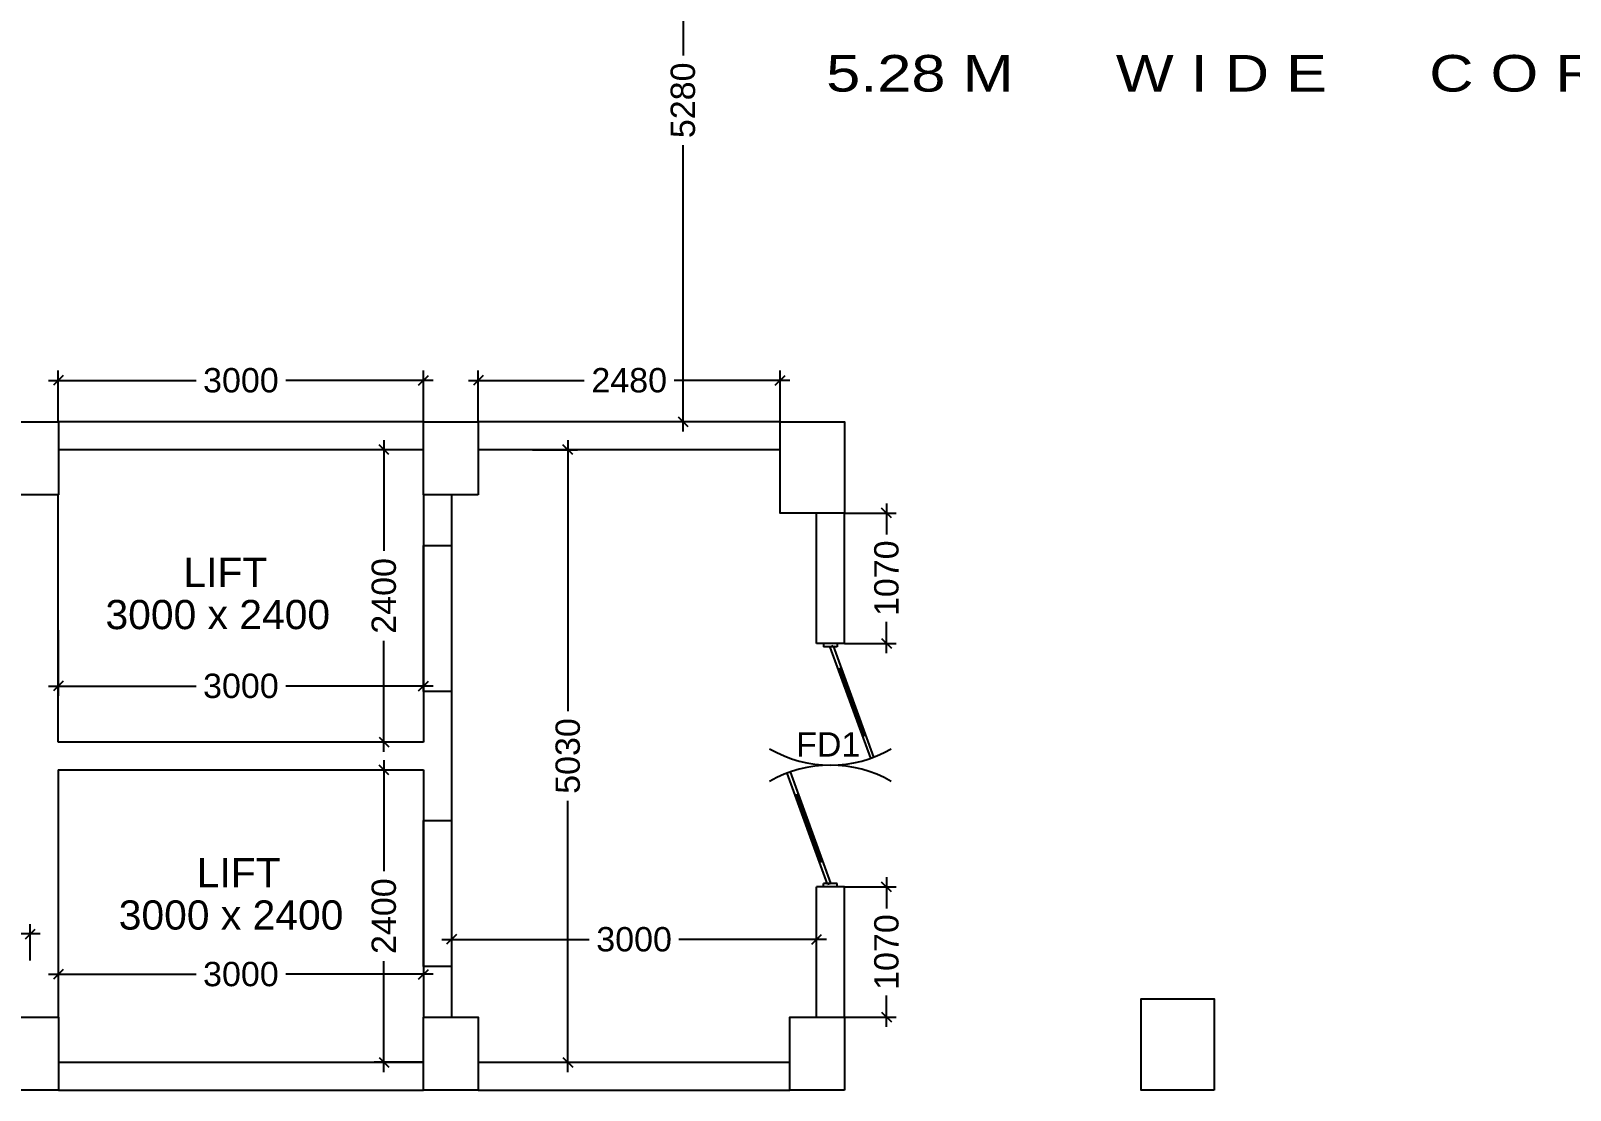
# Model space of a CAD drawing. Extents: x 7897917 to 8423973, y -6487334 to -6173396.
# Drawn here: x 7967273 to 7979920, y -6408579 to -6399879 of the extents above; entities that cross this region are included whole.
import ezdxf
from ezdxf.enums import TextEntityAlignment as Align

# ---------------------------------------------------------------- set-up
doc = ezdxf.new("R2010")
doc.units = 0
doc.header["$LTSCALE"] = 600
doc.header["$MEASUREMENT"] = 0
doc.header["$PDMODE"] = 35
doc.layers.get('0').update_dxf_attribs({"linetype": 'CONTINUOUS'})
doc.layers.get('Defpoints').update_dxf_attribs({"linetype": 'CONTINUOUS'})
for name, color, linetype in [('DOOR', 32, 'CONTINUOUS'), ('Fire Door', 10, 'CONTINUOUS'), ('LA-column', 3, 'CONTINUOUS'), ('Room Dim', 1, 'CONTINUOUS'), ('TEXT', 6, 'CONTINUOUS'), ('TXT', 6, 'CONTINUOUS'), ('Walls', 7, 'CONTINUOUS'), ('Working Dim', 5, 'CONTINUOUS')]:
    doc.layers.add(name, color=color, linetype=linetype)
doc.styles.add('ari', font='arial.ttf')
doc.styles.add('ARIAL', font='arial.ttf')
doc.dimstyles.new('int. dim', dxfattribs={"dimtxt": 450, "dimasz": 80, "dimexe": 80, "dimexo": 0, "dimgap": 70, "dimtad": 0, "dimdec": 0, "dimzin": 12, "dimdsep": 46, "dimtxsty": 'ari', "dimblk": 'OBLIQUE', "dimcen": 2, "dimdle": 80, "dimclrd": 256, "dimclre": 256, "dimclrt": 6, "dimadec": 0, "dimazin": 0, "dimtfac": 1, "dimtdec": 0, "dimtix": 1, "dimtmove": 2, "dimatfit": 3, "dimfxl": 1, "dimtolj": 1, "dimtzin": 0, "dimlwd": -1, "dimlwe": -1, "dimarcsym": 0})

# ---------------------------------------------------------------- blocks, each defined once
blk = doc.blocks.new('_Oblique')
at = {"color": 0, "linetype": 'ByBlock', "lineweight": -2}
blk.add_line((-0.5, -0.5), (0.5, 0.5), dxfattribs=at)
blk = doc.blocks.new('*D772')
at = {"layer": 'Defpoints', "color": 0, "transparency": 16777216}
for p in [(7972631, -6397810), (7973359, -6397810, -2), (7973359, -6403090, -2)]:
    blk.add_point(p, dxfattribs=at)
at = {"layer": 'Working Dim', "transparency": 16777216}
for p, q in [((7972631, -6397730), (7972631, -6400081)), ((7973359, -6397810), (7972551, -6397810)), ((7972631, -6403170), (7972631, -6400818)), ((7973359, -6403090), (7972551, -6403090))]:
    blk.add_line(p, q, dxfattribs=at)
at = {"layer": 'Working Dim', "transparency": 16777216, "xscale": 80, "yscale": 80, "zscale": 80}
for p, rotation in [((7972631, -6397810), 90), ((7972631, -6403090), 270)]:
    blk.add_blockref('_Oblique', p, dxfattribs=dict(at, rotation=rotation))
at = {"layer": 'Working Dim', "color": 6, "transparency": 16777216, "insert": (7972631, -6400450), "char_height": 200, "attachment_point": 5, "rotation": 90, "style": 'ari'}
blk.add_mtext('\\A1;5280', dxfattribs=at)
blk = doc.blocks.new('*D2110')
at = {"layer": 'Defpoints', "color": 0, "transparency": 16777216}
for p in [(7970729, -6407263, 15), (7973729, -6407341), (7973729, -6407355, 16)]:
    blk.add_point(p, dxfattribs=at)
at = {"layer": 'Working Dim', "transparency": 16777216}
for p, q in [((7970649, -6407341), (7971861, -6407341)), ((7970729, -6407263), (7970729, -6407421)), ((7973809, -6407341), (7972597, -6407341)), ((7973729, -6407355), (7973729, -6407261))]:
    blk.add_line(p, q, dxfattribs=at)
at = {"layer": 'Working Dim', "transparency": 16777216, "xscale": 80, "yscale": 80, "zscale": 80, "rotation": 180}
blk.add_blockref('_Oblique', (7970729, -6407341), dxfattribs=at)
at = {"layer": 'Working Dim', "transparency": 16777216, "xscale": 80, "yscale": 80, "zscale": 80}
blk.add_blockref('_Oblique', (7973729, -6407341), dxfattribs=at)
at = {"layer": 'Working Dim', "color": 6, "transparency": 16777216, "insert": (7972229, -6407341), "char_height": 200, "attachment_point": 5, "style": 'ari'}
blk.add_mtext('\\A1;3000', dxfattribs=at)
blk = doc.blocks.new('*D2111')
at = {"layer": 'Defpoints', "color": 0, "transparency": 16777216}
for p in [(7967269, -6407296), (7964094, -6407514, 5), (7967269, -6407514, 13)]:
    blk.add_point(p, dxfattribs=at)
at = {"layer": 'Working Dim', "transparency": 16777216}
for p, q in [((7964094, -6407514), (7964094, -6407216)), ((7967269, -6407514), (7967269, -6407216)), ((7964014, -6407296), (7965312, -6407296)), ((7967349, -6407296), (7966051, -6407296))]:
    blk.add_line(p, q, dxfattribs=at)
at = {"layer": 'Working Dim', "transparency": 16777216, "xscale": 80, "yscale": 80, "zscale": 80, "rotation": 180}
blk.add_blockref('_Oblique', (7964094, -6407296), dxfattribs=at)
at = {"layer": 'Working Dim', "transparency": 16777216, "xscale": 80, "yscale": 80, "zscale": 80}
blk.add_blockref('_Oblique', (7967269, -6407296), dxfattribs=at)
at = {"layer": 'Working Dim', "color": 6, "transparency": 16777216, "insert": (7965682, -6407296), "char_height": 200, "attachment_point": 5, "style": 'ari'}
blk.add_mtext('\\A1;3175', dxfattribs=at)
blk = doc.blocks.new('*D2113')
at = {"layer": 'Defpoints', "color": 0, "transparency": 16777216}
for p in [(7967499, -6404801, 5), (7970499, -6404801, 5), (7970499, -6405260)]:
    blk.add_point(p, dxfattribs=at)
at = {"layer": 'Working Dim', "transparency": 16777216}
for p, q in [((7967499, -6404801), (7967499, -6405340)), ((7970499, -6404801), (7970499, -6405340)), ((7967419, -6405260), (7968631, -6405260)), ((7970579, -6405260), (7969367, -6405260))]:
    blk.add_line(p, q, dxfattribs=at)
at = {"layer": 'Working Dim', "transparency": 16777216, "xscale": 80, "yscale": 80, "zscale": 80, "rotation": 180}
blk.add_blockref('_Oblique', (7967499, -6405260), dxfattribs=at)
at = {"layer": 'Working Dim', "transparency": 16777216, "xscale": 80, "yscale": 80, "zscale": 80}
blk.add_blockref('_Oblique', (7970499, -6405260), dxfattribs=at)
at = {"layer": 'Working Dim', "color": 6, "transparency": 16777216, "insert": (7968999, -6405260), "char_height": 200, "attachment_point": 5, "style": 'ari'}
blk.add_mtext('\\A1;3000', dxfattribs=at)
blk = doc.blocks.new('*D2114')
at = {"layer": 'Defpoints', "color": 0, "transparency": 16777216}
for p in [(7967499, -6407220, 5), (7970499, -6407220, 5), (7967499, -6407627)]:
    blk.add_point(p, dxfattribs=at)
at = {"layer": 'Working Dim', "transparency": 16777216}
for p, q in [((7967499, -6407220), (7967499, -6407707)), ((7970499, -6407220), (7970499, -6407707)), ((7967419, -6407627), (7968631, -6407627)), ((7970579, -6407627), (7969367, -6407627))]:
    blk.add_line(p, q, dxfattribs=at)
at = {"layer": 'Working Dim', "transparency": 16777216, "xscale": 80, "yscale": 80, "zscale": 80, "rotation": 180}
blk.add_blockref('_Oblique', (7967499, -6407627), dxfattribs=at)
at = {"layer": 'Working Dim', "transparency": 16777216, "xscale": 80, "yscale": 80, "zscale": 80}
blk.add_blockref('_Oblique', (7970499, -6407627), dxfattribs=at)
at = {"layer": 'Working Dim', "color": 6, "transparency": 16777216, "insert": (7968999, -6407627), "char_height": 200, "attachment_point": 5, "style": 'ari'}
blk.add_mtext('\\A1;3000', dxfattribs=at)
blk = doc.blocks.new('*D2115')
at = {"layer": 'Defpoints', "color": 0, "transparency": 16777216}
for p in [(7970499, -6403320, 9), (7970174, -6405720), (7970499, -6405720, 5)]:
    blk.add_point(p, dxfattribs=at)
at = {"layer": 'Working Dim', "transparency": 16777216}
for p, q in [((7970174, -6403240), (7970174, -6404150)), ((7970499, -6403320), (7970094, -6403320)), ((7970174, -6405800), (7970174, -6404890)), ((7970499, -6405720), (7970094, -6405720))]:
    blk.add_line(p, q, dxfattribs=at)
at = {"layer": 'Working Dim', "transparency": 16777216, "xscale": 80, "yscale": 80, "zscale": 80}
for p, rotation in [((7970174, -6403320), 90), ((7970174, -6405720), 270)]:
    blk.add_blockref('_Oblique', p, dxfattribs=dict(at, rotation=rotation))
at = {"layer": 'Working Dim', "color": 6, "transparency": 16777216, "insert": (7970174, -6404520), "char_height": 200, "attachment_point": 5, "rotation": 90, "style": 'ari'}
blk.add_mtext('\\A1;2400', dxfattribs=at)
blk = doc.blocks.new('*D2116')
at = {"layer": 'Defpoints', "color": 0, "transparency": 16777216}
for p in [(7970174, -6405950), (7970499, -6405950, 10), (7970499, -6408350, 1)]:
    blk.add_point(p, dxfattribs=at)
at = {"layer": 'Working Dim', "transparency": 16777216}
for p, q in [((7970499, -6405950), (7970094, -6405950)), ((7970174, -6405870), (7970174, -6406780)), ((7970174, -6408430), (7970174, -6407520)), ((7970499, -6408350), (7970094, -6408350))]:
    blk.add_line(p, q, dxfattribs=at)
at = {"layer": 'Working Dim', "transparency": 16777216, "xscale": 80, "yscale": 80, "zscale": 80}
for p, rotation in [((7970174, -6405950), 90), ((7970174, -6408350), 270)]:
    blk.add_blockref('_Oblique', p, dxfattribs=dict(at, rotation=rotation))
at = {"layer": 'Working Dim', "color": 6, "transparency": 16777216, "insert": (7970174, -6407150), "char_height": 200, "attachment_point": 5, "rotation": 90, "style": 'ari'}
blk.add_mtext('\\A1;2400', dxfattribs=at)
blk = doc.blocks.new('*D2117')
at = {"layer": 'Defpoints', "color": 0, "transparency": 16777216}
for p in [(7971394, -6403320, 6), (7971685, -6403320), (7971394, -6408350, 2)]:
    blk.add_point(p, dxfattribs=at)
at = {"layer": 'Working Dim', "transparency": 16777216}
for p, q in [((7971685, -6403240), (7971685, -6405467)), ((7971394, -6403320), (7971765, -6403320)), ((7971685, -6408430), (7971685, -6406203)), ((7971394, -6408350), (7971765, -6408350))]:
    blk.add_line(p, q, dxfattribs=at)
at = {"layer": 'Working Dim', "transparency": 16777216, "xscale": 80, "yscale": 80, "zscale": 80}
for p, rotation in [((7971685, -6403320), 90), ((7971685, -6408350), 270)]:
    blk.add_blockref('_Oblique', p, dxfattribs=dict(at, rotation=rotation))
at = {"layer": 'Working Dim', "color": 6, "transparency": 16777216, "insert": (7971685, -6405835), "char_height": 200, "attachment_point": 5, "rotation": 90, "style": 'ari'}
blk.add_mtext('\\A1;5030', dxfattribs=at)
blk = doc.blocks.new('*D2120')
at = {"layer": 'Defpoints', "color": 0, "transparency": 16777216}
for p in [(7970949, -6402750), (7970949, -6403090), (7973429, -6403090)]:
    blk.add_point(p, dxfattribs=at)
at = {"layer": 'Working Dim', "transparency": 16777216}
for p, q in [((7970869, -6402750), (7971819, -6402750)), ((7970949, -6403090), (7970949, -6402670)), ((7973509, -6402750), (7972559, -6402750)), ((7973429, -6403090), (7973429, -6402670))]:
    blk.add_line(p, q, dxfattribs=at)
at = {"layer": 'Working Dim', "transparency": 16777216, "xscale": 80, "yscale": 80, "zscale": 80, "rotation": 180}
blk.add_blockref('_Oblique', (7970949, -6402750), dxfattribs=at)
at = {"layer": 'Working Dim', "transparency": 16777216, "xscale": 80, "yscale": 80, "zscale": 80}
blk.add_blockref('_Oblique', (7973429, -6402750), dxfattribs=at)
at = {"layer": 'Working Dim', "color": 6, "transparency": 16777216, "insert": (7972189, -6402750), "char_height": 200, "attachment_point": 5, "style": 'ari'}
blk.add_mtext('\\A1;2480', dxfattribs=at)
blk = doc.blocks.new('*D2121')
at = {"layer": 'Defpoints', "color": 0, "transparency": 16777216}
for p in [(7973959, -6403840), (7974303, -6403840), (7973959, -6404910)]:
    blk.add_point(p, dxfattribs=at)
at = {"layer": 'Working Dim', "transparency": 16777216}
for p, q in [((7974303, -6403760), (7974303, -6404016)), ((7973959, -6403840), (7974383, -6403840)), ((7974303, -6404990), (7974303, -6404734)), ((7973959, -6404910), (7974383, -6404910))]:
    blk.add_line(p, q, dxfattribs=at)
at = {"layer": 'Working Dim', "transparency": 16777216, "xscale": 80, "yscale": 80, "zscale": 80}
for p, rotation in [((7974303, -6403840), 90), ((7974303, -6404910), 270)]:
    blk.add_blockref('_Oblique', p, dxfattribs=dict(at, rotation=rotation))
at = {"layer": 'Working Dim', "color": 6, "transparency": 16777216, "insert": (7974303, -6404375), "char_height": 200, "attachment_point": 5, "rotation": 90, "style": 'ari'}
blk.add_mtext('\\A1;1070', dxfattribs=at)
blk = doc.blocks.new('*D2122')
at = {"layer": 'Defpoints', "color": 0, "transparency": 16777216}
for p in [(7973959, -6406910, 11), (7973959, -6407979), (7974303, -6407979)]:
    blk.add_point(p, dxfattribs=at)
at = {"layer": 'Working Dim', "transparency": 16777216}
for p, q in [((7974303, -6406830), (7974303, -6407086)), ((7973959, -6406910), (7974383, -6406910)), ((7974303, -6408059), (7974303, -6407803)), ((7973959, -6407979), (7974383, -6407979))]:
    blk.add_line(p, q, dxfattribs=at)
at = {"layer": 'Working Dim', "transparency": 16777216, "xscale": 80, "yscale": 80, "zscale": 80}
for p, rotation in [((7974303, -6406910), 90), ((7974303, -6407979), 270)]:
    blk.add_blockref('_Oblique', p, dxfattribs=dict(at, rotation=rotation))
at = {"layer": 'Working Dim', "color": 6, "transparency": 16777216, "insert": (7974303, -6407445), "char_height": 200, "attachment_point": 5, "rotation": 90, "style": 'ari'}
blk.add_mtext('\\A1;1070', dxfattribs=at)
blk = doc.blocks.new('A$C15456D16')
at = {"layer": 'Fire Door'}
for p, q in [((969, -4), (56, 329)), ((969, -4), (56, 329)), ((969, -4), (56, 329)), ((979, 23), (65, 355)), ((979, 23), (65, 355)), ((979, 23), (65, 355)), ((248, 289), (238, 262)), ((248, 289), (238, 262)), ((248, 289), (238, 262)), ((791, 76), (243, 276)), ((791, 76), (243, 276)), ((791, 76), (243, 276)), ((-1000, 56), (-972, 56)), ((-1000, -56), (-1000, 56)), ((-1000, 56), (-972, 56)), ((-1000, -56), (-1000, 56)), ((-1000, 56), (-972, 56)), ((-1000, -56), (-1000, 56)), ((-979, -23), (-969, 4)), ((-979, -23), (-969, 4)), ((-979, -23), (-969, 4)), ((-972, -56), (-972, 56)), ((-972, -56), (-972, 56)), ((-972, -56), (-972, 56)), ((-969, 4), (-56, -329)), ((-969, 4), (-56, -329)), ((-969, 4), (-56, -329)), ((796, 89), (786, 63)), ((796, 89), (786, 63)), ((796, 89), (786, 63)), ((979, 23), (969, -4)), ((979, 23), (969, -4)), ((979, 23), (969, -4)), ((1000, 56), (972, 56)), ((972, -56), (972, 56)), ((1000, 56), (972, 56)), ((972, -56), (972, 56)), ((1000, 56), (972, 56)), ((972, -56), (972, 56)), ((1000, -56), (1000, 56)), ((1000, -56), (1000, 56)), ((1000, -56), (1000, 56)), ((-1000, -56), (-972, -56)), ((-1000, -56), (-972, -56)), ((-1000, -56), (-972, -56)), ((-979, -23), (-65, -355)), ((-979, -23), (-65, -355)), ((-979, -23), (-65, -355)), ((-796, -89), (-786, -63)), ((-796, -89), (-786, -63)), ((-796, -89), (-786, -63)), ((-791, -76), (-243, -276)), ((-791, -76), (-243, -276)), ((-791, -76), (-243, -276)), ((1000, -56), (972, -56)), ((1000, -56), (972, -56)), ((1000, -56), (972, -56)), ((-238, -262), (-248, -289)), ((-238, -262), (-248, -289)), ((-238, -262), (-248, -289))]:
    blk.add_line(p, q, dxfattribs=at)
at = {"layer": 'Fire Door', "extrusion": (0, 0, -1)}
for centre, major_axis, start_param, end_param in [((-1000, 0), (-1000, 0), 2.617886, 3.665084), ((-1000, 0), (-1000, 0), 2.617886, 3.665084), ((-1000, 0), (-1000, 0), 2.617886, 3.665084), ((1000, 0), (1000, 0), 2.618102, 3.665299), ((1000, 0), (1000, 0), 2.618102, 3.665299), ((1000, 0), (1000, 0), 2.618102, 3.665299)]:
    blk.add_ellipse(centre, major_axis=major_axis, ratio=1, start_param=start_param, end_param=end_param, dxfattribs=at)
blk = doc.blocks.new('*D2123')
at = {"layer": 'Defpoints', "color": 0, "transparency": 16777216}
for p in [(7970499, -6402750), (7967499, -6403090), (7970499, -6403090)]:
    blk.add_point(p, dxfattribs=at)
at = {"layer": 'Working Dim', "transparency": 16777216}
for p, q in [((7967419, -6402750), (7968631, -6402750)), ((7967499, -6403090), (7967499, -6402670)), ((7970579, -6402750), (7969367, -6402750)), ((7970499, -6403090), (7970499, -6402670))]:
    blk.add_line(p, q, dxfattribs=at)
at = {"layer": 'Working Dim', "transparency": 16777216, "xscale": 80, "yscale": 80, "zscale": 80, "rotation": 180}
blk.add_blockref('_Oblique', (7967499, -6402750), dxfattribs=at)
at = {"layer": 'Working Dim', "transparency": 16777216, "xscale": 80, "yscale": 80, "zscale": 80}
blk.add_blockref('_Oblique', (7970499, -6402750), dxfattribs=at)
at = {"layer": 'Working Dim', "color": 6, "transparency": 16777216, "insert": (7968999, -6402750), "char_height": 200, "attachment_point": 5, "style": 'ari'}
blk.add_mtext('\\A1;3000', dxfattribs=at)

msp = doc.modelspace()

# ---------------------------------------------------------------- linework, layer by layer
at = {"layer": 'DOOR', "linetype": 'Continuous', "elevation": 2.39}
for points in [[(7970498.947, -6405304.806), (7970498.947, -6404104.806), (7970728.947, -6404104.806), (7970728.947, -6405304.806)], [(7970499.038, -6407564.58), (7970499.038, -6406364.58), (7970729.038, -6406364.58), (7970729.038, -6407564.58)]]:
    msp.add_lwpolyline(points, close=True, dxfattribs=at)
at = {"layer": 'LA-column', "color": 2}
for points, elevation in [([(7967499.123, -6403689.722), (7967049.123, -6403689.722), (7967049.123, -6403089.722), (7967499.123, -6403089.722)], 5.131), ([(7970949.037, -6403689.722), (7970499.037, -6403689.722), (7970499.037, -6403089.722), (7970949.037, -6403089.722)], 5.131), ([(7973959.052, -6403839.722), (7973429.052, -6403839.722), (7973429.052, -6403089.722), (7973959.052, -6403089.722)], 10.739), ([(7976993.877, -6408579.442), (7976393.877, -6408579.442), (7976393.877, -6407829.442), (7976993.877, -6407829.442)], 9.492), ([(7967499.123, -6408579.442), (7967049.123, -6408579.442), (7967049.123, -6407979.442), (7967499.123, -6407979.442)], 5.131), ([(7970949.037, -6408579.442), (7970499.037, -6408579.442), (7970499.037, -6407979.442), (7970949.037, -6407979.442)], 5.131), ([(7973959.052, -6408579.442), (7973509.052, -6408579.442), (7973509.052, -6407979.442), (7973959.052, -6407979.442)], 10.739)]:
    msp.add_lwpolyline(points, close=True, dxfattribs=dict(at, elevation=elevation))
at = {"layer": 'Walls', "linetype": 'Continuous'}
for p, q in [((7970498.947, -6403089.739, 2.39), (7967499.123, -6403089.739, 2.39)), ((7973429.052, -6403089.739, 2.39), (7970949.038, -6403089.739, 2.39)), ((7970498.947, -6403320.099, 2.39), (7967499.123, -6403320.099, 2.39)), ((7973429.052, -6403320.099, 2.39), (7970948.947, -6403320.099, 2.39)), ((7967499.033, -6405719.872, 2.39), (7967499.033, -6403689.739, 2.39)), ((7970498.947, -6403689.739, 2.39), (7970498.947, -6405719.872, 2.39)), ((7970729.038, -6403689.739, 2.39), (7970729.038, -6407979.459, 2.39)), ((7973729.055, -6404909.609, 2.39), (7973729.055, -6403839.722, 2.39)), ((7973959.055, -6404909.609, 2.39), (7973959.055, -6403839.722, 2.39)), ((7973959.055, -6404909.609, 2.39), (7973729.055, -6404909.609, 2.39)), ((7970498.947, -6405719.872, 2.39), (7967499.033, -6405719.872, 2.39)), ((7967499.033, -6405949.701, 2.39), (7970498.947, -6405949.701, 2.39)), ((7967499.123, -6407979.459, 2.39), (7967499.123, -6405949.701, 2.39)), ((7970499.038, -6405949.701, 2.39), (7970499.038, -6407979.459, 2.39)), ((7973959.055, -6406909.609, 2.39), (7973729.055, -6406909.609, 2.39)), ((7973729.055, -6407979.325, 2.39), (7973729.055, -6406909.609, 2.39)), ((7973959.052, -6407979.459, 2.39), (7973959.052, -6406909.609, 13.128)), ((7967499.123, -6408349.63, 2.39), (7970499.038, -6408349.613, 2.39)), ((7970949.038, -6408349.63, 2.39), (7973509.012, -6408349.63, 2.39)), ((7967499.123, -6408579.459, 2.39), (7970499.038, -6408579.442, 2.39)), ((7970949.037, -6408579.459, 2.39), (7973509.052, -6408579.459, 2.39))]:
    msp.add_line(p, q, dxfattribs=at)

# ---------------------------------------------------------------- block references
at = {"layer": 'Fire Door', "color": 3, "lineweight": 0, "xscale": -1, "rotation": 90}
msp.add_blockref('A$C15456D16', (7973842.254, -6405909.59, 2.39), dxfattribs=at)

# ---------------------------------------------------------------- texts
at = {"layer": 'Fire Door', "style": 'ARIAL'}
msp.add_text('FD1', height=200, dxfattribs=at).set_placement((7973824.14, -6405839.552, 3.367), align=Align.CENTER)
at = {"layer": 'Room Dim', "style": 'ARIAL'}
for p in [(7968809.107, -6404793.138, 19.92), (7968918.076, -6407260.526, 19.92)]:
    msp.add_text('3000 x 2400', height=240, dxfattribs=at).set_placement(p, align=Align.CENTER)
at = {"layer": 'TEXT', "color": 7, "style": 'ARIAL'}
for p in [(7968871.474, -6404445.63, 19.92), (7968980.444, -6406913.018, 19.92)]:
    msp.add_text('LIFT', height=240, dxfattribs=at).set_placement(p, align=Align.CENTER)
at = {"layer": 'TXT', "color": 7, "style": 'ARIAL', "width": 1.2}
msp.add_text('5.28 M      W I D E      C O R R I D O R', height=300.52174, dxfattribs=at).set_placement((7978145.515, -6400378.278, 4.479), align=Align.CENTER)

# ---------------------------------------------------------------- dimensions: what is measured, and where the dimension line sits
at = {"layer": 'Working Dim'}
for base, p1, p2, angle, picture, middle in [((7972630.787, -6397809.656, 7.521), (7973358.985, -6403089.744, 5.81), (7973358.982, -6397809.656, 5.81), 90, '*D772', (7972630.787, -6400449.7, 7.521)), ((7970499.038, -6402749.819, 2.39), (7967499.123, -6403089.739, 2.39), (7970499.038, -6403089.739, 2.39), 180, '*D2123', (7968999.08, -6402749.819, 2.39)), ((7970173.735, -6405719.872, 2.39), (7970498.947, -6403320.099, 10.942), (7970498.947, -6405719.872, 7.521), 90, '*D2115', (7970173.735, -6404519.985, 2.39)), ((7971685.3, -6403320.099, 2.39), (7971393.654, -6408349.63, 4.575), (7971393.649, -6403320.099, 8.134), 90, '*D2117', (7971685.3, -6405834.865, 2.39)), ((7974303.027, -6403839.722, 2.39), (7973959.055, -6404909.609, 2.39), (7973959.055, -6403839.722, 2.39), 90, '*D2121', (7974303.027, -6404374.665, 2.39)), ((7970173.735, -6405949.701, 2.39), (7970499.038, -6408349.613, 3.601), (7970499.038, -6405949.701, 12.652), 90, '*D2116', (7970173.735, -6407149.657, 2.39)), ((7974303.027, -6407979.459, 2.39), (7973959.052, -6406909.609, 13.128), (7973959.052, -6407979.459, 2.39), 90, '*D2122', (7974303.027, -6407444.534, 2.39))]:
    dim = msp.add_linear_dim(base=base, p1=p1, p2=p2, angle=angle, dimstyle='int. dim', override={"dimtxt": 200}, dxfattribs=at)
    dim.commit()
    dim.dimension.update_dxf_attribs({"geometry": picture, "text_midpoint": middle})
for base, p1, p2, picture, middle in [((7970949.038, -6402749.819, 2.39), (7973429.052, -6403089.739, 2.39), (7970949.038, -6403089.739, 2.39), '*D2120', (7972189.045, -6402749.819, 2.39)), ((7970498.947, -6405260.23, 2.39), (7967499.033, -6404800.588, 7.521), (7970498.947, -6404800.588, 7.521), '*D2113', (7968998.99, -6405260.23, 2.39)), ((7967269.123, -6407295.764, 2.39), (7964093.957, -6407513.658, 7.521), (7967269.123, -6407513.658, 15.882), '*D2111', (7965681.54, -6407295.764, 2.39)), ((7967499.033, -6407627.045, 2.39), (7970498.947, -6407219.792, 7.521), (7967499.033, -6407219.792, 7.521), '*D2114', (7968998.99, -6407627.045, 2.39)), ((7973729.055, -6407340.793, 2.39), (7970728.947, -6407263.104, 17.114), (7973729.055, -6407355.08, 18.26), '*D2110', (7972229.001, -6407340.793, 2.39))]:
    dim = msp.add_linear_dim(base=base, p1=p1, p2=p2, dimstyle='int. dim', override={"dimtxt": 200}, dxfattribs=at)
    dim.commit()
    dim.dimension.update_dxf_attribs({"geometry": picture, "text_midpoint": middle})

doc.saveas('drawing.dxf')
